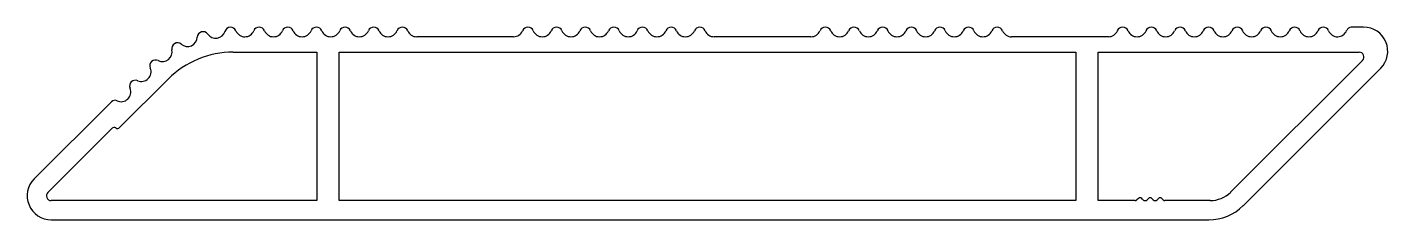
# Model space of a CAD drawing. Extents: x 2707 to 2847, y 1669 to 1689.
import ezdxf

# ---------------------------------------------------------------- set-up
doc = ezdxf.new("R2010")
doc.units = 0
doc.layers.get('0').update_dxf_attribs({"linetype": 'CONTINUOUS'})

msp = doc.modelspace()

# ---------------------------------------------------------------- linework, layer by layer
for p, q in [((2756.93, 1688.18), (2746.89, 1688.18)), ((2787.72, 1688.18), (2777.69, 1688.18)), ((2818.52, 1688.18), (2808.49, 1688.18)), ((2844.95, 1689.18), (2843.67, 1689.18)), ((2727.89, 1686.58), (2727.89, 1686.58)), ((2727.89, 1686.58), (2736.55, 1686.58)), ((2736.55, 1686.58), (2736.55, 1671.18)), ((2738.85, 1671.18), (2738.85, 1686.58)), ((2738.85, 1686.58), (2815.15, 1686.58)), ((2815.15, 1686.58), (2815.15, 1671.18)), ((2817.45, 1671.18), (2817.45, 1686.58)), ((2817.45, 1686.58), (2844.49, 1686.58)), ((2844.85, 1685.73), (2831.18, 1672.06)), ((2716.12, 1678.75), (2721.16, 1683.79)), ((2832.46, 1670.65), (2846.73, 1684.92)), ((2715.28, 1681.44), (2707.28, 1673.44)), ((2708.7, 1672.03), (2715.35, 1678.68)), ((2736.55, 1671.18), (2709.05, 1671.18)), ((2815.15, 1671.18), (2738.85, 1671.18)), ((2821.29, 1671.18), (2817.45, 1671.18)), ((2821.62, 1671.4), (2821.47, 1671.25)), ((2822.1, 1671.27), (2821.97, 1671.4)), ((2822.66, 1671.4), (2822.53, 1671.27)), ((2823.14, 1671.27), (2823.01, 1671.4)), ((2823.7, 1671.4), (2823.57, 1671.27)), ((2824.2, 1671.25), (2824.05, 1671.4)), ((2829.06, 1671.18), (2824.38, 1671.18)), ((2829.06, 1671.18), (2829.06, 1671.18)), ((2709.05, 1669.18), (2828.92, 1669.18))]:
    msp.add_line(p, q)
for centre, radius, start, end in [((2723.16, 1688.17), 1, 229.3242, 358.098), ((2724.76, 1688.11), 0.6, 34.7826, 178.098), ((2726.08, 1689.03), 1, 214.7826, 343.5564), ((2727.61, 1688.57), 0.6, 22.2663, 163.5564), ((2729.09, 1689.18), 1, 202.2663, 337.9757), ((2730.57, 1688.58), 0.6, 22.0243, 157.9757), ((2732.06, 1689.18), 1, 202.0243, 337.9757), ((2733.54, 1688.58), 0.6, 22.0243, 157.9757), ((2735.02, 1689.18), 1, 202.0243, 337.9757), ((2736.51, 1688.58), 0.6, 22.0243, 157.9757), ((2737.99, 1689.18), 1, 202.0243, 337.9757), ((2739.47, 1688.58), 0.6, 22.0243, 157.9757), ((2740.96, 1689.18), 1, 202.0243, 337.9757), ((2742.44, 1688.58), 0.6, 22.0243, 157.9757), ((2743.92, 1689.18), 1, 202.0243, 337.9757), ((2745.41, 1688.58), 0.6, 22.0243, 157.9757), ((2746.89, 1689.18), 1, 202.0243, 270.0003), ((2756.92, 1689.18), 1, 270.361, 337.9757), ((2758.41, 1688.58), 0.6, 22.0243, 157.9757), ((2759.89, 1689.18), 1, 202.0243, 337.9757), ((2761.37, 1688.58), 0.6, 22.0243, 157.9757), ((2762.86, 1689.18), 1, 202.0243, 337.9757), ((2764.34, 1688.58), 0.6, 22.0243, 157.9757), ((2765.82, 1689.18), 1, 202.0243, 337.9757), ((2767.31, 1688.58), 0.6, 22.0243, 157.9757), ((2768.79, 1689.18), 1, 202.0243, 337.9757), ((2770.27, 1688.58), 0.6, 22.0243, 157.9757), ((2771.76, 1689.18), 1, 202.0243, 337.9757), ((2773.24, 1688.58), 0.6, 22.0243, 157.9757), ((2774.72, 1689.18), 1, 202.0243, 337.9757), ((2776.21, 1688.58), 0.6, 22.0243, 157.9757), ((2777.69, 1689.18), 1, 202.0243, 270.0001), ((2787.72, 1689.18), 1, 269.9999, 337.9757), ((2789.21, 1688.58), 0.6, 22.0243, 157.9757), ((2790.69, 1689.18), 1, 202.0243, 337.9757), ((2792.17, 1688.58), 0.6, 22.0243, 157.9757), ((2793.66, 1689.18), 1, 202.0243, 337.9757), ((2795.14, 1688.58), 0.6, 22.0243, 157.9757), ((2796.62, 1689.18), 1, 202.0243, 337.9757), ((2798.11, 1688.58), 0.6, 22.0243, 157.9757), ((2799.59, 1689.18), 1, 202.0243, 337.9757), ((2801.07, 1688.58), 0.6, 22.0243, 157.9757), ((2802.55, 1689.18), 1, 202.0243, 337.9757), ((2804.04, 1688.58), 0.6, 22.0243, 157.9757), ((2805.52, 1689.18), 1, 202.0243, 337.9757), ((2807, 1688.58), 0.6, 22.0243, 157.9757), ((2808.49, 1689.18), 1, 202.0243, 270.148), ((2818.52, 1689.18), 1, 269.9999, 337.9757), ((2820, 1688.58), 0.6, 22.0243, 157.9757), ((2821.49, 1689.18), 1, 202.0243, 337.9757), ((2822.97, 1688.58), 0.6, 22.0243, 157.9757), ((2824.45, 1689.18), 1, 202.0243, 337.9757), ((2825.94, 1688.58), 0.6, 22.0243, 157.9757), ((2827.42, 1689.18), 1, 202.0243, 337.9757), ((2828.9, 1688.58), 0.6, 22.0243, 157.9757), ((2830.39, 1689.18), 1, 202.0243, 337.9757), ((2831.87, 1688.58), 0.6, 22.0243, 157.9757), ((2833.35, 1689.18), 1, 202.0243, 337.9757), ((2834.84, 1688.58), 0.6, 22.0243, 157.9757), ((2836.32, 1689.18), 1, 202.0243, 337.9757), ((2837.8, 1688.58), 0.6, 22.0243, 157.9757), ((2839.29, 1689.18), 1, 202.0243, 337.9757), ((2840.77, 1688.58), 0.6, 22.0243, 157.9757), ((2842.25, 1689.18), 1, 202.0243, 340.5288), ((2843.67, 1688.68), 0.5, 89.9992, 160.5288), ((2844.95, 1686.68), 2.5, 315.1846, 89.9994), ((2720.56, 1686.6), 1, 243.8478, 12.6396), ((2727.89, 1677.08), 9.5, 89.9998, 135.0871), ((2722.12, 1686.95), 0.6, 49.3242, 192.6396), ((2844.49, 1686.08), 0.5, 315.3441, 90), ((2719.85, 1685.17), 0.6, 63.8478, 202.9757), ((2718.38, 1684.54), 1, 247.0243, 22.9757), ((2716.28, 1682.44), 1, 244.4712, 22.9757), ((2717.76, 1683.07), 0.6, 67.0243, 202.9757), ((2715.64, 1681.09), 0.5, 64.4712, 135.2195), ((2715.56, 1678.47), 0.3, 54.5941, 135), ((2715.91, 1678.96), 0.3, 234.5941, 315), ((2709.05, 1671.68), 2.5, 135.083, 270), ((2709.05, 1671.68), 0.5, 134.9999, 270), ((2821.29, 1671.43), 0.25, 269.9999, 315), ((2821.8, 1671.23), 0.25, 45, 135), ((2822.32, 1671.48), 0.3, 225, 315), ((2822.84, 1671.23), 0.25, 45, 135), ((2823.36, 1671.48), 0.3, 225, 315), ((2823.88, 1671.23), 0.25, 45, 135), ((2824.38, 1671.43), 0.25, 225, 269.9999), ((2829.06, 1674.18), 3, 269.9999, 315.0208), ((2828.92, 1674.18), 5, 270, 315.1559)]:
    msp.add_arc(centre, radius, start, end)

doc.saveas('drawing.dxf')
